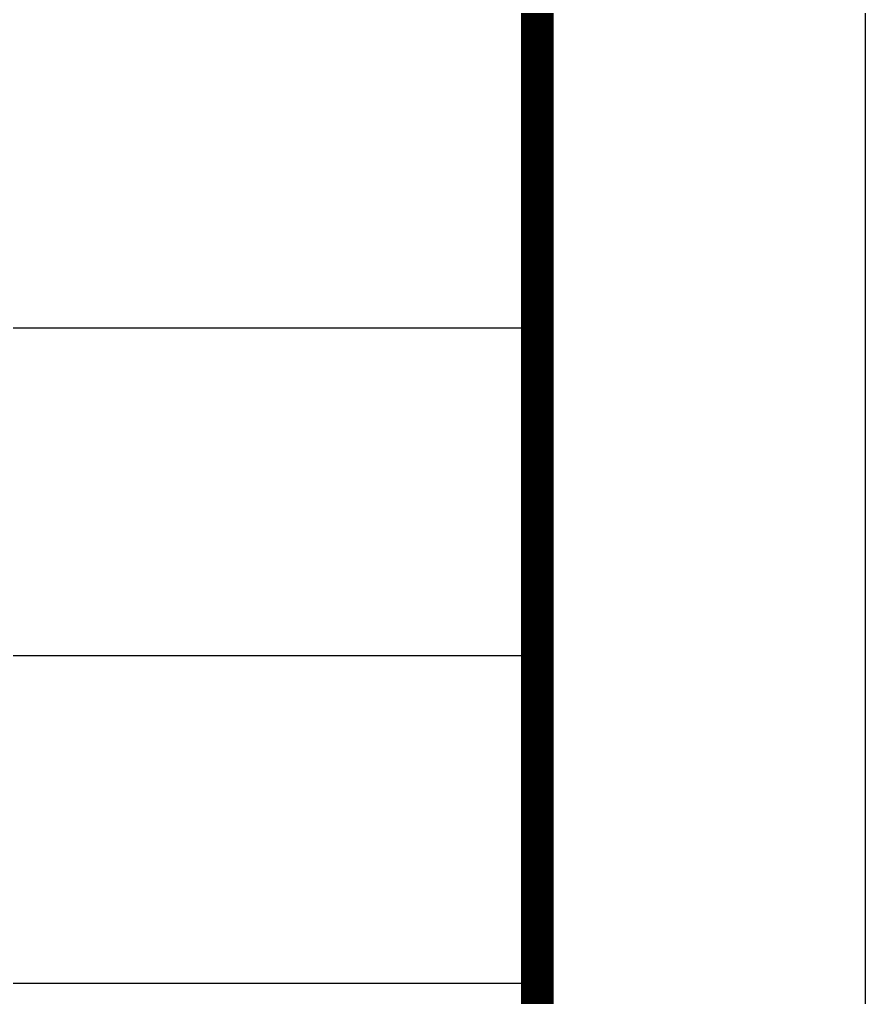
# Model space of a CAD drawing. Header units: millimetres. Extents: x 684742 to 685648, y 2544795 to 2545581.
# Drawn here: x 685627.8 to 685648.09, y 2544861.1 to 2544884.57 of the extents above; entities that cross this region are included whole.
import ezdxf

# ---------------------------------------------------------------- set-up
doc = ezdxf.new("R2010")
doc.units = ezdxf.units.MM
doc.layers.add('14', color=14, linetype='Continuous')
doc.layers.add('PUB_TITLE', color=4, linetype='Continuous')
doc.layers.add('JT-道路红线', color=7, linetype='Continuous', lineweight=5)

# ---------------------------------------------------------------- blocks, each defined once
blk = doc.blocks.new('图框')
at = {"layer": '14', "color": 14}
for p, q in [((97702.3, -89490.3), (121299, -89490.3)), ((97702.3, -91850), (121299, -91850)), ((97702.2, -94209.8), (121298.9, -94209.8)), ((97702.3, -94209.7), (121299, -94209.7)), ((97702.3, -94209.7), (121299, -94209.8))]:
    blk.add_line(p, q, dxfattribs=at)
at = {"layer": 'PUB_TITLE', "color": 14}
blk.add_lwpolyline([(-2490, -114031), (123660, -114031), (123660, -24931), (-2490, -24931)], close=True, dxfattribs=at)
at = {"layer": 'PUB_TITLE', "color": 14, "const_width": 236}
blk.add_lwpolyline([(3409.1, -111671.3), (121299, -111671.3), (121299, -27291), (3409.1, -27291)], close=True, dxfattribs=at)

msp = doc.modelspace()

# ---------------------------------------------------------------- linework, layer by layer
at = {"layer": 'JT-道路红线'}
msp.add_lwpolyline([(685561.564, 2544836.62, -0.000012), (685525.553, 2544830.277, -0.000109), (685523.087, 2544829.844, -0.000152), (685520.622, 2544829.412, -0.000196), (685518.158, 2544828.983, -0.000239), (685515.695, 2544828.555, -0.000283), (685513.233, 2544828.131, -0.000326), (685510.771, 2544827.709, -0.00037), (685508.31, 2544827.291, -0.000392), (685505.973, 2544826.898, -0.000392), (685503.841, 2544826.543, -0.000392), (685501.867, 2544826.218, -0.000392), (685500.022, 2544825.916, -0.000392), (685498.283, 2544825.635, -0.000392), (685496.633, 2544825.371, -0.000392), (685495.06, 2544825.121, -0.000392), (685493.554, 2544824.885, -0.000392), (685492.108, 2544824.66, -0.000392), (685490.714, 2544824.446, -0.000392), (685489.367, 2544824.241, -0.000392), (685488.064, 2544824.045, -0.000392), (685486.799, 2544823.857, -0.000196), (685486.18, 2544823.765, -0.019313), (685425.315, 2544817.189, -0.000217)], format="xyb", dxfattribs=at)

# ---------------------------------------------------------------- block references
at = {"xscale": 0.003333333, "yscale": 0.003333333, "zscale": 0.003333333}
msp.add_blockref('图框', (685235.89, 2545175.471), dxfattribs=at)

doc.saveas('drawing.dxf')
